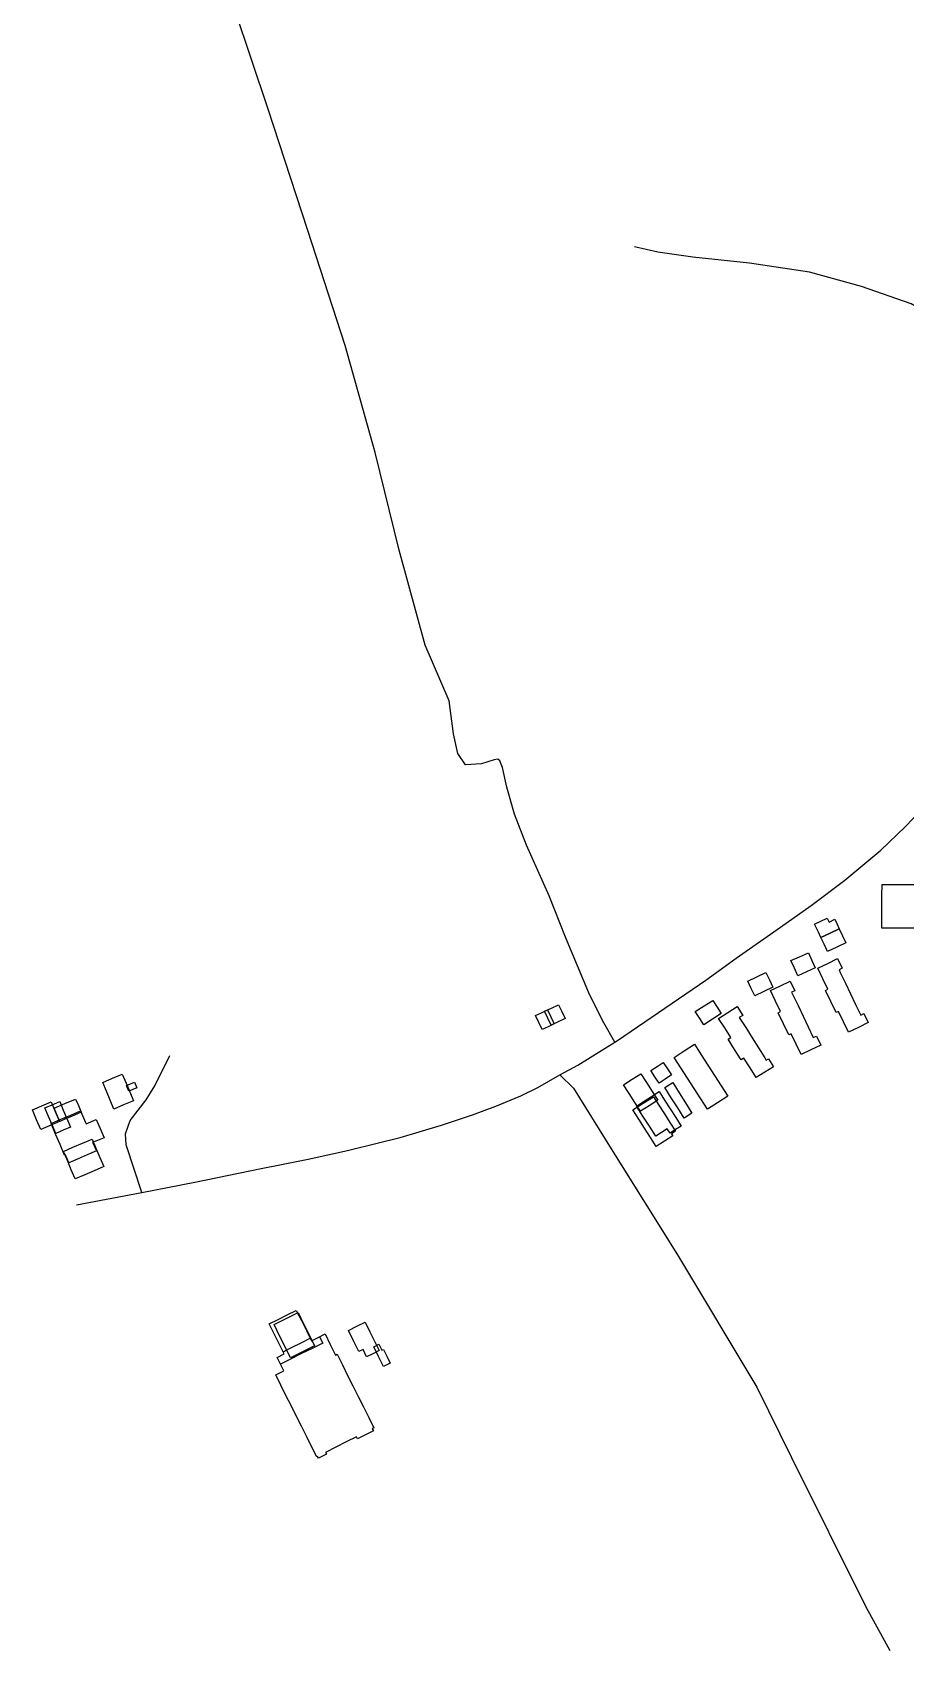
# Model space of a CAD drawing. Header units: metres. Extents: x 2558945 to 2560556, y 1136865 to 1138270.
# Drawn here: x 2559604 to 2559950, y 1136976 to 1137617 of the extents above; entities that cross this region are included whole.
import ezdxf

# ---------------------------------------------------------------- set-up
doc = ezdxf.new("R2010")
doc.units = ezdxf.units.M
doc.layers.add('Buildings', color=7, linetype='Continuous')
doc.layers.add('Roads', color=7, linetype='Continuous')

msp = doc.modelspace()

# ---------------------------------------------------------------- linework, layer by layer
at = {"layer": 'Buildings'}
for points in [[(2559957.884, 1137279.261), (2559957.873, 1137274.927), (2559957.862, 1137270.593), (2559957.852, 1137266.258), (2559957.841, 1137261.924), (2559953.52, 1137261.935), (2559949.199, 1137261.946), (2559944.877, 1137261.956), (2559940.556, 1137261.967), (2559940.567, 1137266.301), (2559940.578, 1137270.636), (2559940.589, 1137274.97), (2559940.6, 1137279.304), (2559944.921, 1137279.293), (2559949.242, 1137279.283), (2559953.563, 1137279.272), (2559957.884, 1137279.261)], [(2559913.901, 1137263.614), (2559916.38, 1137264.786), (2559918.859, 1137265.958), (2559919.594, 1137264.403), (2559921.886, 1137265.486), (2559922.646, 1137263.879), (2559923.666, 1137261.721), (2559920.041, 1137260.008), (2559916.416, 1137258.294), (2559915.396, 1137260.451), (2559913.901, 1137263.614)], [(2559916.416, 1137258.294), (2559920.041, 1137260.008), (2559923.666, 1137261.721), (2559924.98, 1137258.942), (2559926.294, 1137256.163), (2559922.669, 1137254.449), (2559919.044, 1137252.735), (2559917.646, 1137255.694), (2559916.416, 1137258.294)], [(2559904.513, 1137249.125), (2559907.958, 1137250.677), (2559911.403, 1137252.229), (2559912.79, 1137249.15), (2559914.118, 1137246.204), (2559910.672, 1137244.652), (2559907.226, 1137243.1), (2559905.87, 1137246.113), (2559904.513, 1137249.125)], [(2559924.071, 1137244.404), (2559926.093, 1137240.178), (2559928.116, 1137235.951), (2559930.138, 1137231.725), (2559932.16, 1137227.498), (2559933.449, 1137228.115), (2559935.156, 1137224.549), (2559931.24, 1137222.674), (2559927.323, 1137220.799), (2559925.356, 1137224.908), (2559923.389, 1137229.016), (2559922.454, 1137228.569), (2559920.356, 1137232.952), (2559918.258, 1137237.335), (2559919.191, 1137237.783), (2559917.188, 1137241.967), (2559915.185, 1137246.15), (2559919.102, 1137248.025), (2559923.019, 1137249.9), (2559924.845, 1137246.085), (2559923.558, 1137245.468), (2559924.071, 1137244.404)], [(2559887.393, 1137241.003), (2559890.999, 1137242.729), (2559894.605, 1137244.454), (2559896.013, 1137241.513), (2559897.38, 1137238.653), (2559893.774, 1137236.927), (2559890.169, 1137235.201), (2559888.8, 1137238.061), (2559887.393, 1137241.003)], [(2559905.283, 1137235.539), (2559907.305, 1137231.313), (2559909.327, 1137227.086), (2559911.349, 1137222.86), (2559913.371, 1137218.633), (2559914.66, 1137219.25), (2559916.368, 1137215.684), (2559912.451, 1137213.809), (2559908.534, 1137211.934), (2559906.567, 1137216.043), (2559904.6, 1137220.151), (2559903.665, 1137219.704), (2559901.567, 1137224.087), (2559899.469, 1137228.47), (2559900.403, 1137228.918), (2559898.4, 1137233.102), (2559896.396, 1137237.285), (2559900.313, 1137239.16), (2559904.23, 1137241.035), (2559906.056, 1137237.22), (2559904.769, 1137236.603), (2559905.283, 1137235.539)], [(2559866.61, 1137228.969), (2559870.075, 1137231.169), (2559873.539, 1137233.369), (2559875.201, 1137230.752), (2559876.863, 1137228.134), (2559873.399, 1137225.934), (2559869.935, 1137223.734), (2559868.411, 1137226.133), (2559866.61, 1137228.969)], [(2559810.663, 1137224.092), (2559808.273, 1137222.957), (2559805.883, 1137221.822), (2559804.572, 1137224.583), (2559803.261, 1137227.343), (2559805.651, 1137228.478), (2559808.041, 1137229.613), (2559809.352, 1137226.853), (2559810.663, 1137224.092)], [(2559814.989, 1137226.146), (2559812.223, 1137224.832), (2559809.456, 1137223.518), (2559808.145, 1137226.279), (2559806.833, 1137229.04), (2559809.6, 1137230.355), (2559812.366, 1137231.669), (2559813.678, 1137228.908), (2559814.989, 1137226.146)], [(2559894.208, 1137210.593), (2559894.744, 1137209.749), (2559895.575, 1137210.278), (2559897.589, 1137207.111), (2559894.175, 1137204.94), (2559890.76, 1137202.768), (2559888.288, 1137206.656), (2559885.816, 1137210.543), (2559884.75, 1137209.865), (2559882.16, 1137213.938), (2559879.57, 1137218.011), (2559880.635, 1137218.689), (2559878.24, 1137222.457), (2559875.844, 1137226.224), (2559879.517, 1137228.56), (2559883.19, 1137230.895), (2559885.394, 1137227.43), (2559884.046, 1137226.573), (2559886.587, 1137222.578), (2559889.127, 1137218.583), (2559891.668, 1137214.588), (2559894.208, 1137210.593)], [(2559879.444, 1137195.403), (2559875.423, 1137192.82), (2559871.402, 1137190.236), (2559868.759, 1137194.35), (2559866.116, 1137198.464), (2559863.474, 1137202.577), (2559860.831, 1137206.691), (2559858.188, 1137210.805), (2559862.21, 1137213.388), (2559866.232, 1137215.972), (2559868.874, 1137211.858), (2559871.517, 1137207.744), (2559874.159, 1137203.631), (2559876.802, 1137199.517), (2559879.444, 1137195.403)], [(2559857.154, 1137203.822), (2559854.69, 1137202.215), (2559852.225, 1137200.607), (2559850.596, 1137203.105), (2559848.967, 1137205.603), (2559851.432, 1137207.211), (2559853.896, 1137208.818), (2559855.525, 1137206.32), (2559857.154, 1137203.822)], [(2559643.9, 1137193.588), (2559640.007, 1137191.965), (2559636.114, 1137190.343), (2559634.647, 1137193.863), (2559633.181, 1137197.384), (2559631.714, 1137200.904), (2559635.607, 1137202.526), (2559639.5, 1137204.148), (2559640.967, 1137200.628), (2559642.433, 1137197.108), (2559643.9, 1137193.588)], [(2559645.27, 1137198.696), (2559642.051, 1137197.355), (2559641.099, 1137199.641), (2559644.318, 1137200.983), (2559645.27, 1137198.696)], [(2559851.759, 1137193.844), (2559848.333, 1137191.65), (2559844.908, 1137189.456), (2559842.667, 1137192.954), (2559840.426, 1137196.451), (2559838.185, 1137199.949), (2559841.61, 1137202.144), (2559845.034, 1137204.339), (2559847.276, 1137200.841), (2559849.517, 1137197.342), (2559851.759, 1137193.844)], [(2559865.288, 1137188.758), (2559862.171, 1137186.781), (2559859.622, 1137190.803), (2559857.072, 1137194.826), (2559854.523, 1137198.848), (2559857.639, 1137200.823), (2559860.189, 1137196.801), (2559862.738, 1137192.78), (2559865.288, 1137188.758)], [(2559619.331, 1137187.42), (2559617.03, 1137186.436), (2559614.728, 1137185.451), (2559613.468, 1137188.395), (2559612.529, 1137190.689), (2559616.748, 1137192.496), (2559620.968, 1137194.303), (2559622.086, 1137191.692), (2559623.204, 1137189.08), (2559619.331, 1137187.42)], [(2559841.846, 1137190.01), (2559845.913, 1137192.616), (2559849.979, 1137195.221), (2559852.168, 1137191.806), (2559854.357, 1137188.39), (2559856.545, 1137184.975), (2559858.734, 1137181.559), (2559857.155, 1137180.548), (2559857.71, 1137179.683), (2559854.433, 1137177.583), (2559851.155, 1137175.483), (2559848.828, 1137179.115), (2559846.501, 1137182.747), (2559844.173, 1137186.378), (2559841.846, 1137190.01)], [(2559861.009, 1137183.61), (2559858.8, 1137182.195), (2559856.591, 1137180.78), (2559855.498, 1137182.488), (2559853.222, 1137181.03), (2559850.946, 1137179.571), (2559848.392, 1137183.557), (2559845.838, 1137187.543), (2559843.284, 1137191.529), (2559846.274, 1137193.444), (2559849.263, 1137195.36), (2559852.253, 1137197.275), (2559854.442, 1137193.859), (2559856.631, 1137190.443), (2559858.82, 1137187.026), (2559861.009, 1137183.61)], [(2559614.574, 1137185.438), (2559610.862, 1137183.848), (2559607.15, 1137182.258), (2559605.494, 1137186.125), (2559603.837, 1137189.992), (2559607.549, 1137191.582), (2559611.261, 1137193.172), (2559612.918, 1137189.305), (2559614.574, 1137185.438)], [(2559618.985, 1137183.219), (2559616.052, 1137181.963), (2559613.118, 1137180.706), (2559611.683, 1137184.055), (2559610.249, 1137187.405), (2559608.814, 1137190.754), (2559611.748, 1137192.011), (2559614.681, 1137193.267), (2559616.116, 1137189.918), (2559617.55, 1137186.568), (2559618.985, 1137183.219)], [(2559624.889, 1137185.05), (2559625.125, 1137184.489), (2559629.163, 1137186.218), (2559630.713, 1137182.598), (2559632.263, 1137178.978), (2559628.956, 1137177.561), (2559627.741, 1137177.216), (2559629.228, 1137173.745), (2559625.607, 1137172.194), (2559621.985, 1137170.644), (2559618.364, 1137169.093), (2559617.006, 1137172.263), (2559616.606, 1137172.099), (2559614.819, 1137176.273), (2559613.032, 1137180.446), (2559611.245, 1137184.62), (2559615.139, 1137186.287), (2559619.032, 1137187.954), (2559622.926, 1137189.621), (2559624.889, 1137185.05)], [(2559632.166, 1137167.519), (2559628.392, 1137165.902), (2559624.617, 1137164.286), (2559620.843, 1137162.669), (2559619.287, 1137166.303), (2559617.73, 1137169.936), (2559616.174, 1137173.57), (2559619.949, 1137175.186), (2559623.724, 1137176.803), (2559627.499, 1137178.419), (2559629.055, 1137174.786), (2559630.61, 1137171.152), (2559632.166, 1137167.519)], [(2559708.463, 1137110.583), (2559710.467, 1137106.577), (2559712.472, 1137102.571), (2559714.476, 1137098.565), (2559717.678, 1137100.169), (2559718.94, 1137097.638), (2559714.761, 1137095.554), (2559710.582, 1137093.469), (2559706.403, 1137091.385), (2559702.224, 1137089.3), (2559700.885, 1137091.96), (2559703.66, 1137093.35), (2559701.673, 1137097.316), (2559699.687, 1137101.282), (2559697.7, 1137105.248), (2559701.288, 1137107.026), (2559704.875, 1137108.805), (2559708.463, 1137110.583)], [(2559709.803, 1137093.636), (2559706.165, 1137091.825), (2559703.985, 1137096.195), (2559701.806, 1137100.566), (2559699.626, 1137104.936), (2559702.809, 1137106.524), (2559705.991, 1137108.111), (2559709.174, 1137109.699), (2559711.354, 1137105.329), (2559713.534, 1137100.958), (2559715.714, 1137096.588), (2559712.759, 1137095.112), (2559709.803, 1137093.636)], [(2559735.689, 1137105.91), (2559737.541, 1137102.158), (2559739.393, 1137098.407), (2559741.245, 1137094.655), (2559738.777, 1137093.436), (2559736.308, 1137092.218), (2559734.894, 1137095.08), (2559733.263, 1137094.274), (2559731.191, 1137098.47), (2559729.119, 1137102.666), (2559732.404, 1137104.288), (2559735.689, 1137105.91)], [(2559719.84, 1137101.251), (2559721.919, 1137097.066), (2559723.998, 1137092.881), (2559724.634, 1137093.196), (2559726.721, 1137089.029), (2559728.807, 1137084.861), (2559730.894, 1137080.694), (2559732.98, 1137076.526), (2559735.067, 1137072.359), (2559737.153, 1137068.191), (2559739.24, 1137064.024), (2559738.588, 1137063.698), (2559739.005, 1137062.876), (2559735.84, 1137061.298), (2559732.675, 1137059.719), (2559732.268, 1137060.523), (2559728.17, 1137058.465), (2559724.072, 1137056.408), (2559719.974, 1137054.35), (2559720.366, 1137053.58), (2559717.194, 1137051.998), (2559716.808, 1137052.759), (2559716.548, 1137052.629), (2559714.519, 1137056.679), (2559712.489, 1137060.729), (2559710.46, 1137064.779), (2559708.431, 1137068.829), (2559706.401, 1137072.878), (2559704.372, 1137076.928), (2559702.342, 1137080.978), (2559700.313, 1137085.028), (2559703.553, 1137086.658), (2559702.219, 1137089.309), (2559700.885, 1137091.96), (2559703.66, 1137093.35), (2559703.225, 1137094.218), (2559706.807, 1137096.004), (2559710.388, 1137097.79), (2559713.97, 1137099.576), (2559714.476, 1137098.565), (2559717.158, 1137099.908), (2559719.84, 1137101.251)], [(2559739.151, 1137096.184), (2559741.125, 1137097.159), (2559742.299, 1137094.781), (2559743.018, 1137095.136), (2559744.357, 1137092.423), (2559745.696, 1137089.71), (2559743.004, 1137088.381), (2559741.078, 1137092.283), (2559739.151, 1137096.184)]]:
    msp.add_lwpolyline(points, close=True, dxfattribs=at)
at = {"layer": 'Roads'}
for points in [[(2559781.878, 1137327.05), (2559775.478, 1137326.639), (2559772.511, 1137331.204), (2559770.802, 1137338.883), (2559768.993, 1137352.079), (2559759.506, 1137374.051), (2559749.217, 1137411.733), (2559739.678, 1137450.373), (2559727.87, 1137492.807), (2559713.041, 1137538.273), (2559697.209, 1137586.701), (2559684.213, 1137625.254), (2559670.624, 1137666.9), (2559657.39, 1137710.215), (2559643.684, 1137751.624), (2559639.75, 1137765.489), (2559636.245, 1137777.858), (2559634.704, 1137782.398)], [(2560006.008, 1137496.393), (2559996.416, 1137497.537), (2559984.837, 1137499.535), (2559968.372, 1137501.484), (2559960.361, 1137504.501), (2559952.112, 1137509.202), (2559932.451, 1137516.06), (2559911.871, 1137521.802), (2559888.131, 1137525.401), (2559865.625, 1137527.79), (2559851.727, 1137529.723), (2559842.55, 1137531.785)], [(2559786.905, 1137328.671), (2559781.878, 1137327.05)], [(2559834.654, 1137216.805), (2559830.33, 1137224.473), (2559824.681, 1137235.647), (2559815.161, 1137258.471), (2559808.71, 1137274.722), (2559799.755, 1137294.888), (2559794.929, 1137307.083), (2559791.854, 1137317.791), (2559790.162, 1137325.643), (2559789.155, 1137328.289), (2559788.393, 1137328.946), (2559786.905, 1137328.671)], [(2559834.654, 1137216.805), (2559835.82, 1137217.528), (2559870.745, 1137241.394), (2559882.823, 1137250.125), (2559900.431, 1137262.349), (2559912.509, 1137270.934), (2559925.898, 1137280.975), (2559940.158, 1137292.908), (2559949.763, 1137302.076), (2559956.297, 1137308.886)], [(2559812.973, 1137203.849), (2559820.103, 1137207.778), (2559830.839, 1137214.438), (2559834.654, 1137216.805)], [(2559647.255, 1137157.328), (2559640.98, 1137176.12), (2559640.821, 1137180.581), (2559642.565, 1137185.743), (2559648.954, 1137193.919), (2559652.45, 1137199.47), (2559658.288, 1137211.551)], [(2559647.255, 1137157.328), (2559668.179, 1137161.356), (2559694.519, 1137166.741), (2559701.928, 1137168.246), (2559713.145, 1137170.525), (2559728.716, 1137173.871), (2559740.503, 1137176.783), (2559749.671, 1137179.11), (2559765.969, 1137183.913), (2559778.339, 1137187.988), (2559787.506, 1137191.48), (2559797.401, 1137195.554), (2559804.241, 1137198.901), (2559812.973, 1137203.849)], [(2559812.973, 1137203.849), (2559818.339, 1137198.552), (2559833.24, 1137174.562), (2559859.496, 1137132.574), (2559891.018, 1137080.22), (2559904.749, 1137052.281), (2559934.172, 1136993.182), (2559943.653, 1136975.83)], [(2559621.321, 1137152.335), (2559647.255, 1137157.328)]]:
    msp.add_lwpolyline(points, dxfattribs=at)

doc.saveas('drawing.dxf')
